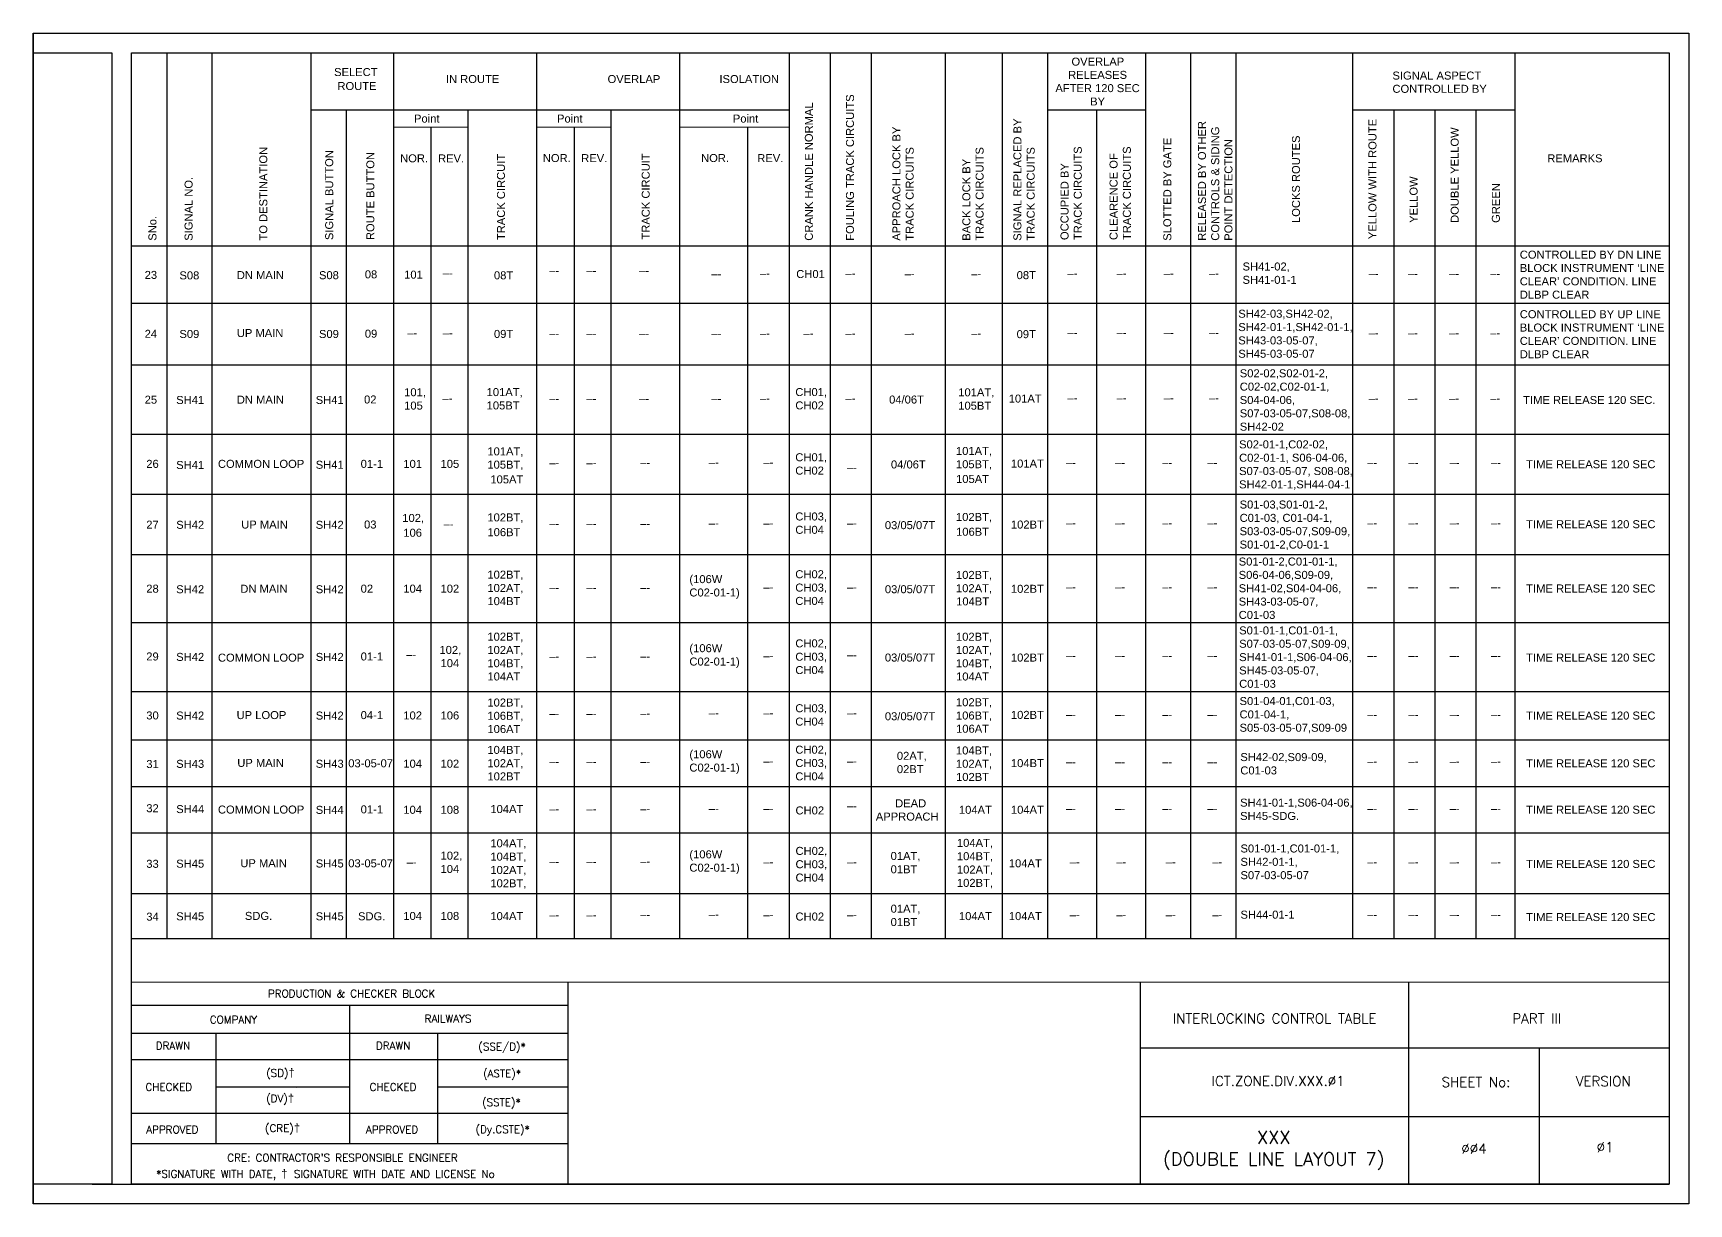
# Model space of a CAD drawing. Header units: inches. Extents: x -19 to 1646, y 43 to 690.
# Drawn here: x 1219.6 to 1639.6, y 42.8 to 339.8 of the extents above; entities that cross this region are included whole.
import ezdxf
from ezdxf.enums import TextEntityAlignment as Align

# ---------------------------------------------------------------- set-up
doc = ezdxf.new("R2010")
doc.units = ezdxf.units.IN
doc.header["$MEASUREMENT"] = 0
for name, color, linetype in [('PDF2_Text', 7, 'Continuous'), ('PDF3_Text', 7, 'Continuous'), ('PDF5_Text', 7, 'Continuous'), ('PDF_Geometry', 7, 'Continuous'), ('PDF_Text', 7, 'Continuous')]:
    doc.layers.add(name, color=color, linetype=linetype)
doc.styles.add('PDF Arial', font='arial.ttf')
doc.styles.add('ROMANS', font='romans.shx', dxfattribs={"height": 2})

# ---------------------------------------------------------------- blocks, each defined once
blk = doc.blocks.new('A$C1B685902')
at = {"color": 7}
blk.add_line((0, 297), (0, 0), dxfattribs=at)
for points in [[(0, 297), (420, 297), (420, 0), (0, 0)], [(25, 292), (415, 292), (415, 5), (25, 5)]]:
    blk.add_lwpolyline(points, close=True, dxfattribs=at)
blk.add_lwpolyline([(0, 292), (20, 292), (20, 5), (0, 5)], dxfattribs=at)

msp = doc.modelspace()

# ---------------------------------------------------------------- linework, layer by layer
for p, q in [((1253.49, 334.84), (1253.49, 110.08)), ((1264.94, 334.84), (1264.94, 110.08)), ((1290.03, 334.84), (1290.03, 110.08)), ((1311.04, 334.84), (1311.04, 110.08)), ((1347.31, 334.84), (1347.31, 110.08)), ((1383.59, 334.84), (1383.59, 110.08)), ((1411.34, 334.84), (1411.34, 110.08)), ((1421.77, 334.84), (1421.77, 110.08)), ((1432.2, 334.84), (1432.2, 110.08)), ((1450.96, 334.84), (1450.96, 110.08)), ((1465.42, 334.84), (1465.42, 110.08)), ((1476.86, 334.84), (1476.86, 110.08)), ((1501.76, 334.84), (1501.76, 110.08)), ((1513.2, 334.84), (1513.2, 110.08)), ((1524.64, 334.84), (1524.64, 110.08)), ((1554.29, 334.84), (1554.29, 110.08)), ((1595.47, 334.84), (1595.47, 110.08)), ((1411.34, 320.3), (1290.24, 320.33)), ((1298.98, 320.4), (1298.98, 110.08)), ((1329.89, 320.33), (1329.89, 110.08)), ((1366.16, 320.4), (1366.16, 110.08)), ((1501.76, 320.28), (1476.86, 320.29)), ((1489.31, 320.4), (1489.31, 110.08)), ((1595.47, 320.26), (1554.29, 320.27)), ((1564.73, 320.26), (1564.73, 110.08)), ((1575.16, 320.26), (1575.16, 110.08)), ((1585.59, 320.26), (1585.59, 110.08)), ((1320.46, 316.05), (1320.46, 110.08)), ((1356.81, 315.98), (1356.81, 110.08)), ((1400.76, 315.98), (1400.76, 110.08)), ((1634.59, 285.76), (1244.59, 285.76)), ((1634.59, 271.21), (1244.59, 271.21)), ((1634.59, 255.62), (1244.59, 255.62)), ((1634.59, 238.03), (1244.59, 238.03)), ((1634.6, 222.8), (1244.6, 222.8)), ((1634.59, 207.46), (1244.59, 207.46)), ((1634.59, 190.23), (1244.59, 190.23)), ((1634.59, 172.74), (1244.59, 172.74)), ((1634.59, 160.49), (1244.59, 160.49)), ((1634.59, 148.61), (1244.59, 148.61)), ((1634.59, 136.86), (1244.59, 136.86)), ((1634.59, 121.48), (1244.59, 121.48)), ((1634.59, 110.08), (1244.59, 110.08)), ((1244.61, 99.11), (1634.59, 99.19)), ((1355.2, 99.19), (1355.2, 47.85)), ((1277.85, 93.14), (1244.6, 93.14)), ((1355.2, 93.13), (1277.85, 93.14)), ((1299.81, 93.14), (1299.81, 58.04)), ((1277.85, 86.1), (1244.6, 86.1)), ((1266.04, 58.04), (1266.04, 86.1)), ((1355.2, 86.09), (1277.85, 86.1)), ((1322.25, 58.04), (1322.25, 86.09)), ((1601.63, 82.47), (1601.63, 47.85)), ((1277.85, 79.43), (1244.6, 79.43)), ((1355.2, 79.42), (1277.85, 79.43)), ((1299.81, 72.45), (1266.04, 72.45)), ((1286.5, 72.3), (1286.5, 72.3)), ((1355.2, 72.45), (1322.25, 72.45)), ((1277.85, 65.78), (1244.6, 65.79)), ((1355.2, 65.78), (1277.85, 65.78)), ((1277.85, 58.04), (1244.6, 58.04)), ((1355.2, 58.04), (1277.84, 58.04))]:
    msp.add_line(p, q)
at = {"lineweight": -2}
for p, q in [((1500.45, 47.85), (1500.45, 99.19)), ((1500.45, 82.47), (1634.41, 82.47)), ((1500.45, 65.02), (1634.59, 65.02))]:
    msp.add_line(p, q, dxfattribs=at)
at = {"linetype": 'Continuous', "lineweight": -2}
for p, q in [((1568.53, 47.85), (1568.53, 99.19)), ((1234.59, 47.85), (1516.59, 47.85)), ((1234.59, 47.85), (1634.59, 47.85))]:
    msp.add_line(p, q, dxfattribs=at)
at = {"layer": 'PDF_Geometry', "lineweight": 15}
for points in [[(1264.94, 110.08), (1264.94, 334.91)], [(1290.03, 110.08), (1290.03, 334.91)], [(1501.76, 320.4), (1501.76, 334.84)], [(1513.2, 320.4), (1513.2, 334.84)], [(1524.64, 320.4), (1524.64, 334.84)], [(1290.24, 320.33), (1311.11, 320.33)], [(1311.11, 320.33), (1411.41, 320.33)], [(1476.93, 320.33), (1501.83, 320.33)], [(1501.76, 316.05), (1501.76, 320.4)], [(1513.2, 316.05), (1513.2, 320.4)], [(1524.64, 316.05), (1524.64, 320.4)], [(1311.11, 315.98), (1329.96, 315.98)], [(1320.46, 285.83), (1320.46, 316.05)], [(1347.38, 315.98), (1366.24, 315.98)], [(1383.59, 315.98), (1411.41, 315.98)], [(1501.76, 285.83), (1501.76, 316.05)], [(1513.2, 285.83), (1513.2, 316.05)], [(1524.64, 285.83), (1524.64, 316.05)], [(1411.34, 110.08), (1411.34, 285.76)], [(1421.77, 110.08), (1421.77, 285.76)]]:
    msp.add_lwpolyline(points, dxfattribs=at)

# ---------------------------------------------------------------- block references
msp.add_blockref('A$C1B685902', (1219.59, 42.85))

# ---------------------------------------------------------------- texts
at = {"style": 'ROMANS'}
for s, p in [('PRODUCTION & CHECKER BLOCK', (1300.38, 96.2)), ('COMPANY', (1270.42, 89.58)), ('RAILWAYS', (1324.84, 89.84)), ('(SSE/D)*', (1338.54, 82.75)), ('DRAWN', (1255.07, 82.96)), ('DRAWN', (1310.92, 82.96)), ('(ASTE)*', (1338.54, 75.93)), ('CHECKED', (1254.01, 72.5)), ('CHECKED', (1310.88, 72.5)), ('(SSTE)*', (1338.37, 68.6)), ('(Dy.CSTE)*', (1338.7, 61.78)), ('APPROVED', (1254.91, 61.7)), ('APPROVED', (1310.65, 61.7)), ("CRE: CONTRACTOR'S RESPONSIBLE ENGINEER", (1298.07, 54.55))]:
    msp.add_text(s, height=1.92, dxfattribs=at).set_placement(p, align=Align.MIDDLE_CENTER)
at = {"lineweight": -2, "style": 'ROMANS'}
for s, p in [('INTERLOCKING CONTROL TABLE', (1534.52, 89.87)), ('PART III', (1601.02, 89.87)), ('ICT.ZONE.DIV.XXX.Ø1', (1535.41, 74.03)), ('SHEET No:', (1585.59, 73.73)), ('VERSION', (1617.89, 73.96)), ('ØØ4 ', (1585.93, 56.87)), ('Ø1', (1618.35, 57.24))]:
    msp.add_text(s, height=2.5, dxfattribs=at).set_placement(p, align=Align.MIDDLE_CENTER)
at = {"char_height": 1.92, "attachment_point": 1, "style": 'ROMANS'}
for s, width, insert in [('(SD){\\fArial|b0|i0|c0|p34;\\H1.08333x;†}', 8.1172, (1278.7, 77.17)), ('(DV){\\fArial|b0|i0|c0|p34;\\H1.08333x;†}', 8.1172, (1278.7, 70.7)), ('(CRE){\\fArial|b0|i0|c0|p34;\\H1.08333x;†}', 8.1172, (1278.41, 63.17)), ('\\pi-5.76,l9.6,t9.6;*SIGNATURE WITH DATE, {\\fArial|b0|i0|c0|p34;\\H1.08333x;†  }SIGNATURE WITH DATE AND LICENSE No', 104.6362, (1246.99, 51.56))]:
    msp.add_mtext_dynamic_manual_height_columns(s, width=width, gutter_width=12.5, heights=[0], dxfattribs=dict(at, insert=insert))
at = {"insert": (1534.28, 61.36), "char_height": 3.3, "width": 67.7741, "attachment_point": 2, "style": 'ROMANS'}
msp.add_mtext('XXX\\P(DOUBLE LINE LAYOUT 7)', dxfattribs=at)
at = {"layer": 'PDF2_Text', "attachment_point": 7, "style": 'PDF Arial'}
for s, insert, char_height in [('CONTROLLED BY DN LINE\\PBLOCK INSTRUMENT ‘LINE \\PCLEAR’ CONDITION. LINE \\PDLBP CLEAR', (1596.7, 272.45), 2.0298), ('S08', (1256.71, 277.34), 2.03), ('S08', (1292.1, 277.39), 2.03), ('08', (1303.73, 277.61), 2.03), ('101', (1313.71, 277.53), 2.03), ('–-', (1323.5, 277.96), 2.03), ('08T', (1336.49, 277.36), 2.03), ('–-', (1350.5, 278.56), 2.03), ('–-', (1359.94, 278.56), 2.03), ('–-', (1373.3, 278.56), 2.03), ('–-', (1391.65, 277.77), 2.03), ('–-', (1403.96, 277.89), 2.03), ('–-', (1425.65, 277.89), 2.03), ('–-', (1440.68, 277.78), 2.03), ('–-', (1457.54, 277.78), 2.03), ('08T', (1469.07, 277.4), 2.03), ('–-', (1481.97, 277.92), 2.03), ('–-', (1494.43, 277.92), 2.03), ('–-', (1506.39, 277.92), 2.03), ('–-', (1517.84, 277.92), 2.03), ('–-', (1558.38, 277.83), 2.03), ('–-', (1568.34, 277.83), 2.03), ('–-', (1578.77, 277.83), 2.03), ('–-', (1589.2, 277.83), 2.03), ('CONTROLLED BY UP LINE\\PBLOCK INSTRUMENT ‘LINE \\PCLEAR’ CONDITION. LINE \\PDLBP CLEAR', (1596.7, 257.34), 2.0298), ('09', (1303.73, 262.55), 2.03), ('S09', (1256.71, 262.48), 2.03), ('S09', (1292.1, 262.48), 2.03), ('–-', (1314.53, 262.78), 2.03), ('–-', (1323.5, 262.78), 2.03), ('09T', (1336.49, 262.49), 2.03), ('–-', (1350.5, 262.57), 2.03), ('–-', (1359.94, 262.57), 2.03), ('–-', (1373.3, 262.57), 2.03), ('–-', (1391.65, 262.57), 2.03), ('–-', (1403.96, 262.69), 2.03), ('–-', (1415, 262.69), 2.03), ('–-', (1425.65, 262.69), 2.03), ('–-', (1440.68, 262.69), 2.03), ('–-', (1457.54, 262.69), 2.03), ('09T', (1469.07, 262.43), 2.03), ('–-', (1481.97, 262.83), 2.03), ('–-', (1494.43, 262.83), 2.03), ('–-', (1506.39, 262.83), 2.03), ('–-', (1517.84, 262.83), 2.03), ('–-', (1558.38, 262.75), 2.03), ('–-', (1568.34, 262.75), 2.03), ('–-', (1578.77, 262.75), 2.03), ('–-', (1589.2, 262.75), 2.03), ('SH41', (1255.89, 245.74), 2.03), ('SH41', (1291.28, 245.74), 2.03), ('02', (1303.54, 245.86), 2.03), ('101,\\P105', (1313.71, 244.31), 2.03), ('101AT,\\P105BT', (1334.63, 244.35), 2.03), ('CH01,\\PCH02', (1412.93, 244.36), 2.03), ('04/06T', (1436.72, 245.84), 2.03), ('101AT,\\P105BT', (1454.26, 244.29), 2.03), ('101AT', (1467.06, 246.09), 2.03), ('TIME RELEASE 120 SEC.', (1597.56, 245.74), 2.0298), ('–-', (1323.43, 246.19), 2.03), ('–-', (1350.5, 246.11), 2.03), ('–-', (1359.94, 246.11), 2.03), ('–-', (1373.3, 246.11), 2.03), ('–-', (1391.65, 246.11), 2.03), ('–-', (1403.96, 246.22), 2.03), ('–-', (1425.65, 246.22), 2.03), ('–-', (1481.97, 246.27), 2.03), ('–-', (1494.43, 246.27), 2.03), ('–-', (1506.39, 246.27), 2.03), ('–-', (1517.84, 246.27), 2.03), ('–-', (1558.38, 246.21), 2.03), ('–-', (1568.34, 246.21), 2.03), ('–-', (1578.77, 246.21), 2.03), ('–-', (1589.2, 246.21), 2.03), ('SH41', (1255.89, 229.25), 2.03), ('SH41', (1291.28, 229.3), 2.03), ('CH01,\\PCH02', (1412.93, 227.82), 2.03), ('SH42', (1255.89, 214.07), 2.03), ('SH42', (1291.28, 214.07), 2.03), ('CH03,\\PCH04', (1412.93, 212.8), 2.03), ('CH02,\\PCH03,\\PCH04', (1412.93, 194.76), 2.03), ('SH42', (1255.89, 197.72), 2.03), ('SH42', (1291.28, 197.72), 2.03), ('CH02,\\PCH03,\\PCH04', (1412.93, 177.22), 2.03), ('SH42', (1255.89, 180.56), 2.03), ('SH42', (1291.28, 180.56), 2.03), ('CH03,\\PCH04', (1412.93, 164.15), 2.03), ('SH42', (1255.89, 165.68), 2.03), ('SH42', (1291.28, 165.68), 2.03), ('SH43', (1255.89, 153.43), 2.03), ('SH43', (1291.28, 153.45), 2.03), ('CH02,\\PCH03,\\PCH04', (1412.93, 150.25), 2.03), ('SH44', (1291.28, 141.76), 2.03), ('DEAD', (1438.25, 143.44), 2.03), ('APPROACH', (1433.35, 140.05), 2.03), ('SH45', (1291.28, 128.15), 2.03), ('SH45', (1291.28, 114.75), 2.03)]:
    msp.add_mtext(s, dxfattribs=dict(at, insert=insert, char_height=char_height))
at = {"layer": 'PDF2_Text', "char_height": 2.03, "width": 0.1142, "attachment_point": 7, "style": 'PDF Arial'}
for s, insert in [('SH44', (1255.89, 141.95)), ('SH45', (1255.89, 128.11)), ('SH45', (1255.89, 114.74))]:
    msp.add_mtext(s, dxfattribs=dict(at, insert=insert))
at = {"layer": 'PDF3_Text', "attachment_point": 7, "style": 'PDF Arial'}
for s, insert, char_height in [('SH41-02,\\PSH41-01-1', (1526.38, 276.21), 2.03), ('SH42-03,SH42-02,\\PSH42-01-1,SH42-01-1,\\PSH43-03-05-07,\\PSH45-03-05-07', (1525.29, 257.46), 2.0298), ('S02-02,S02-01-2,\\PC02-02,C02-01-1,\\PS04-04-06,\\PS07-03-05-07,S08-08,\\PSH42-02', (1525.67, 238.97), 2.0298)]:
    msp.add_mtext(s, dxfattribs=dict(at, insert=insert, char_height=char_height))
at = {"layer": 'PDF5_Text', "attachment_point": 7, "style": 'PDF Arial'}
for s, insert, char_height in [('CH01', (1413.17, 277.68), 2.03), ('S02-01-1,C02-02,\\PC02-01-1, S06-04-06,\\PS07-03-05-07, S08-08, \\PSH42-01-1,SH44-04-1', (1525.5, 223.97), 2.0302), ('26', (1248.3, 229.53), 2.03), ('101', (1313.5, 229.53), 2.03), ('105', (1322.94, 229.53), 2.03), ('101AT,', (1334.82, 232.34), 2.03), ('105BT,', (1334.82, 228.98), 2.03), ('04/06T', (1437.19, 229.38), 2.03), ('101AT,', (1453.68, 232.46), 2.03), ('105BT,', (1453.68, 229.09), 2.03), ('101AT', (1467.62, 229.6), 2.03), ('TIME RELEASE 120 SEC', (1598.33, 229.44), 2.0302), ('105AT', (1335.58, 225.59), 2.03), ('–-', (1350.53, 229.84), 2.03), ('–-', (1359.96, 229.84), 2.03), ('–-', (1373.6, 229.89), 2.03), ('–-', (1390.99, 229.98), 2.03), ('–-', (1404.84, 229.98), 2.03), ('–-', (1426.05, 228.58), 2.03), ('105AT', (1453.71, 225.7), 2.03), ('–-', (1481.59, 229.87), 2.03), ('–-', (1494.05, 229.87), 2.03), ('–-', (1506.01, 229.87), 2.03), ('–-', (1517.47, 229.87), 2.03), ('–-', (1558.01, 229.87), 2.03), ('–-', (1568.46, 229.87), 2.03), ('–-', (1578.91, 229.87), 2.03), ('–-', (1589.36, 229.87), 2.03), ('27', (1248.3, 214.14), 2.03), ('UP MAIN', (1272.38, 214.14), 2.03), ('03', (1303.54, 214.14), 2.03), ('102,', (1313.23, 215.46), 2.03), ('–-', (1323.69, 214.29), 2.03), ('102BT,', (1334.82, 215.6), 2.03), ('106BT', (1334.84, 212.2), 2.03), ('–-', (1350.53, 214.38), 2.03), ('–-', (1359.96, 214.38), 2.03), ('–-', (1373.6, 214.43), 2.03), ('–-', (1390.99, 214.53), 2.03), ('–-', (1404.84, 214.53), 2.03), ('–-', (1426.05, 214.53), 2.03), ('03/05/07T', (1435.65, 213.98), 2.03), ('102BT,', (1453.68, 215.71), 2.03), ('106BT', (1453.71, 212.31), 2.03), ('102BT', (1467.62, 214.13), 2.03), ('–-', (1481.59, 214.55), 2.03), ('–-', (1494.05, 214.55), 2.03), ('–-', (1506.01, 214.55), 2.03), ('–-', (1517.47, 214.55), 2.03), ('–-', (1558.01, 214.56), 2.03), ('–-', (1568.46, 214.56), 2.03), ('–-', (1578.91, 214.56), 2.03), ('–-', (1589.36, 214.58), 2.03), ('TIME RELEASE 120 SEC', (1598.33, 214.22), 2.0302), ('106', (1313.5, 212.06), 2.03), ('S01-01-2,C01-01-1, \\PS06-04-06,S09-09,\\PSH41-02,S04-04-06,\\PSH43-03-05-07,\\PC01-03', (1525.4, 191.21), 2.0302), ('102BT,', (1334.82, 201.07), 2.03), ('(106W\\PC02-01-1)', (1386.06, 196.32), 2.03), ('102BT,', (1453.68, 201.01), 2.03), ('28', (1248.3, 197.87), 2.03), ('DN MAIN', (1272.15, 197.87), 2.03), ('02', (1302.68, 197.87), 2.03), ('104', (1313.5, 197.87), 2.03), ('102', (1322.94, 197.87), 2.03), ('102AT,', (1334.82, 197.7), 2.03), ('–-', (1350.53, 198.16), 2.03), ('–-', (1359.96, 198.16), 2.03), ('–-', (1373.6, 198.2), 2.03), ('–-', (1404.84, 198.3), 2.03), ('–-', (1426.05, 198.3), 2.03), ('03/05/07T', (1435.65, 197.73), 2.03), ('102AT,', (1453.68, 197.64), 2.03), ('102BT', (1467.62, 197.83), 2.03), ('–-', (1481.59, 198.36), 2.03), ('–-', (1494.05, 198.36), 2.03), ('–-', (1506.01, 198.36), 2.03), ('–-', (1517.47, 198.36), 2.03), ('–-', (1558.01, 198.37), 2.03), ('–-', (1568.46, 198.37), 2.03), ('–-', (1578.91, 198.37), 2.03), ('–-', (1589.36, 198.37), 2.03), ('TIME RELEASE 120 SEC', (1598.33, 197.91), 2.0302), ('104BT', (1334.84, 194.7), 2.03), ('104BT', (1453.73, 194.64), 2.03), ('S01-01-1,C01-01-1, \\PS07-03-05-07,S09-09,\\PSH41-01-1,S06-04-06,\\PSH45-03-05-07,\\PC01-03', (1525.52, 173.74), 2.0302), ('102BT,', (1334.82, 185.34), 2.03), ('(106W\\PC02-01-1)', (1386.06, 178.8), 2.03), ('102BT,', (1453.68, 185.33), 2.03), ('29', (1248.3, 180.67), 2.03), ('01-1', (1302.68, 180.67), 2.03), ('–-', (1314.25, 181.22), 2.03), ('102,', (1322.67, 181.98), 2.03), ('104', (1322.94, 178.97), 2.03), ('102AT,', (1334.82, 181.97), 2.03), ('104BT,', (1334.82, 178.61), 2.03), ('–-', (1350.53, 180.73), 2.03), ('–-', (1359.96, 180.73), 2.03), ('–-', (1373.6, 180.78), 2.03), ('–-', (1404.84, 180.87), 2.03), ('–-', (1426.05, 181.12), 2.03), ('03/05/07T', (1435.65, 180.4), 2.03), ('102AT,', (1453.68, 181.96), 2.03), ('104BT,', (1453.68, 178.59), 2.03), ('102BT', (1467.62, 180.39), 2.03), ('–-', (1481.59, 180.91), 2.03), ('–-', (1494.05, 180.91), 2.03), ('–-', (1506.01, 180.91), 2.03), ('–-', (1517.47, 180.91), 2.03), ('–-', (1558.01, 180.95), 2.03), ('–-', (1568.46, 180.95), 2.03), ('–-', (1578.91, 180.95), 2.03), ('–-', (1589.36, 180.95), 2.03), ('TIME RELEASE 120 SEC', (1598.33, 180.39), 2.0302), ('104AT', (1334.84, 175.6), 2.03), ('104AT', (1453.71, 175.59), 2.03), ('102BT,', (1334.82, 168.64), 2.03), ('102BT,', (1453.68, 168.71), 2.03), ('S01-04-01,C01-03,\\PC01-04-1,\\PS05-03-05-07,S09-09', (1525.62, 162.24), 2.0302), ('30', (1248.3, 165.71), 2.03), ('UP LOOP', (1271.21, 165.8), 2.03), ('04-1', (1302.68, 165.8), 2.03), ('102', (1313.5, 165.71), 2.03), ('106', (1322.94, 165.71), 2.03), ('106BT,', (1334.82, 165.27), 2.03), ('106AT', (1334.84, 162.26), 2.03), ('–-', (1350.53, 166.25), 2.03), ('–-', (1359.96, 166.25), 2.03), ('–-', (1373.6, 166.3), 2.03), ('–-', (1390.99, 166.39), 2.03), ('–-', (1404.84, 166.39), 2.03), ('–-', (1426.05, 166.39), 2.03), ('03/05/07T', (1435.65, 165.5), 2.03), ('106BT,', (1453.68, 165.34), 2.03), ('106AT', (1453.71, 162.34), 2.03), ('102BT', (1467.62, 165.85), 2.03), ('–-', (1481.59, 166), 2.03), ('–-', (1494.05, 166), 2.03), ('–-', (1506.01, 166), 2.03), ('–-', (1517.47, 166), 2.03), ('–-', (1558.01, 165.97), 2.03), ('–-', (1568.46, 165.97), 2.03), ('–-', (1578.91, 165.97), 2.03), ('–-', (1589.36, 165.97), 2.03), ('TIME RELEASE 120 SEC', (1598.33, 165.68), 2.0302), ('31', (1248.3, 153.38), 2.03), ('03-05-07', (1299.53, 153.57), 2.03), ('104', (1313.5, 153.47), 2.03), ('102', (1322.94, 153.47), 2.03), ('104BT,', (1334.82, 156.62), 2.03), ('102AT,', (1334.82, 153.25), 2.03), ('(106W\\PC02-01-1)', (1386.06, 151.9), 2.03), ('02AT,\\P02BT', (1438.69, 152.08), 2.03), ('104BT,', (1453.68, 156.48), 2.03), ('102AT,', (1453.68, 153.11), 2.03), ('104BT', (1467.62, 153.61), 2.03), ('SH42-02,S09-09,\\PC01-03', (1525.81, 151.76), 2.0302), ('TIME RELEASE 120 SEC', (1598.33, 153.57), 2.0302), ('102BT', (1334.84, 150.25), 2.03), ('–-', (1350.53, 154.02), 2.03), ('–-', (1359.96, 154.02), 2.03), ('–-', (1373.6, 154.07), 2.03), ('–-', (1404.84, 154.16), 2.03), ('–-', (1426.05, 154.16), 2.03), ('102BT', (1453.71, 150.11), 2.03), ('–-', (1481.59, 153.97), 2.03), ('–-', (1494.05, 153.97), 2.03), ('–-', (1506.01, 153.97), 2.03), ('–-', (1517.47, 153.97), 2.03), ('–-', (1558.01, 154.13), 2.03), ('–-', (1568.46, 154.13), 2.03), ('–-', (1578.91, 154.13), 2.03), ('–-', (1589.36, 154.13), 2.03), ('32', (1248.3, 142.17), 2.03), ('01-1', (1302.68, 141.88), 2.03), ('104', (1313.5, 141.78), 2.03), ('108', (1322.94, 141.78), 2.03), ('104AT', (1335.58, 141.96), 2.03), ('–-', (1350.53, 142.01), 2.03), ('–-', (1359.96, 142.01), 2.03), ('–-', (1373.6, 142.06), 2.03), ('–-', (1390.99, 142.15), 2.03), ('–-', (1404.84, 142.15), 2.03), ('CH02', (1412.98, 141.61), 2.03), ('–-', (1426.05, 142.81), 2.03), ('104AT', (1454.43, 141.77), 2.03), ('104AT', (1467.62, 141.79), 2.03), ('–-', (1481.59, 142.15), 2.03), ('–-', (1494.05, 142.15), 2.03), ('–-', (1506.01, 142.15), 2.03), ('–-', (1517.47, 142.15), 2.03), ('SH41-01-1,S06-04-06,\\PSH45-SDG.', (1525.76, 140.21), 2.0302), ('–-', (1558.01, 142.14), 2.03), ('–-', (1568.46, 142.14), 2.03), ('–-', (1578.91, 142.14), 2.03), ('–-', (1589.36, 142.14), 2.03), ('TIME RELEASE 120 SEC', (1598.33, 141.8), 2.0302), ('104AT,\\P104BT,\\P102AT,\\P102BT,', (1335.58, 122.78), 2.03), ('104AT,\\P104BT,\\P102AT,\\P102BT,', (1453.92, 122.89), 2.03), ('UP MAIN', (1272.15, 128.23), 2.03), ('03-05-07', (1299.53, 128.2), 2.03), ('102,\\P104', (1322.94, 126.76), 2.03), ('(106W\\PC02-01-1)', (1386.06, 126.51), 2.03), ('CH02,\\PCH03,\\PCH04', (1412.98, 124.58), 2.03), ('01AT,\\P01BT', (1437.11, 126.68), 2.03), ('104AT', (1467.09, 128.2), 2.03), ('S01-01-1,C01-01-1,\\PSH42-01-1,\\PS07-03-05-07', (1525.85, 125.19), 2.0302), ('33', (1248.3, 128.07), 2.03), ('–-', (1314.35, 128.53), 2.03), ('–-', (1350.53, 128.68), 2.03), ('–-', (1359.96, 128.68), 2.03), ('–-', (1373.6, 128.73), 2.03), ('–-', (1404.84, 128.57), 2.03), ('–-', (1426.05, 128.57), 2.03), ('–-', (1482.54, 128.57), 2.03), ('–-', (1494.36, 128.57), 2.03), ('–-', (1506.9, 128.57), 2.03), ('–-', (1518.72, 128.57), 2.03), ('–-', (1558.01, 128.55), 2.03), ('–-', (1568.46, 128.55), 2.03), ('–-', (1578.91, 128.55), 2.03), ('–-', (1589.36, 128.55), 2.03), ('TIME RELEASE 120 SEC', (1598.33, 128.04), 2.0302), ('01AT,\\P01BT', (1437.11, 113.3), 2.03), ('34', (1248.3, 114.67), 2.03), ('104', (1313.5, 114.85), 2.03), ('108', (1322.94, 114.85), 2.03), ('104AT', (1335.58, 114.8), 2.03), ('–-', (1350.53, 115.15), 2.03), ('–-', (1359.96, 115.15), 2.03), ('–-', (1373.6, 115.19), 2.03), ('–-', (1390.99, 115.29), 2.03), ('–-', (1404.84, 115.17), 2.03), ('CH02', (1412.98, 114.7), 2.03), ('–-', (1426.05, 115.17), 2.03), ('104AT', (1454.43, 114.81), 2.03), ('104AT', (1467.09, 114.81), 2.03), ('–-', (1482.54, 115.17), 2.03), ('–-', (1494.36, 115.17), 2.03), ('–-', (1506.9, 115.17), 2.03), ('–-', (1518.72, 115.17), 2.03), ('SH44-01-1', (1525.85, 115.17), 2.03), ('–-', (1558.01, 115.23), 2.03), ('–-', (1568.46, 115.23), 2.03), ('–-', (1578.91, 115.23), 2.03), ('–-', (1589.36, 115.23), 2.03), ('TIME RELEASE 120 SEC', (1598.33, 114.56), 2.0302)]:
    msp.add_mtext(s, dxfattribs=dict(at, insert=insert, char_height=char_height))
for s, insert, char_height, width in [('COMMON LOOP', (1266.47, 229.53), 2.0302, 22.3284), ('01-1', (1302.68, 229.53), 2.03, 6.4095), ('S01-03,S01-01-2,\\PC01-03, C01-04-1, \\PS03-03-05-07,S09-09,\\PS01-01-2,C0-01-1', (1525.63, 208.71), 2.0302, 27.0253), ('COMMON LOOP', (1266.47, 180.37), 2.0302, 22.3284), ('\\pi4.91248;UP MAIN', (1266.47, 153.68), 2.0302, 21.1876), ('COMMON LOOP', (1266.47, 141.83), 2.0302, 22.3284), ('\\pi1.16039;SDG.', (1272.15, 114.86), 2.0302, 8.8808), ('\\pi1.16039;SDG.', (1300.85, 114.76), 2.0302, 8.8808)]:
    msp.add_mtext(s, dxfattribs=dict(at, insert=insert, char_height=char_height, width=width))
at = {"layer": 'PDF_Text', "attachment_point": 7, "style": 'PDF Arial'}
for s, insert, char_height in [('OVERLAP', (1482.98, 331.57), 2.027), ('SELECT', (1295.94, 328.92), 2.027), ('IN ROUTE', (1324.31, 327.15), 2.027), ('OVERLAP', (1365.31, 327.15), 2.027), ('ISOLATION', (1393.69, 327.15), 2.027), ('RELEASES', (1482.13, 328.21), 2.027), ('SIGNAL ASPECT', (1564.4, 328.03), 2.0273), ('ROUTE', (1296.79, 325.38), 2.027), ('AFTER 120 SEC', (1478.9, 324.84), 2.0273), ('BY', (1487.72, 321.48), 2.027), ('CONTROLLED BY', (1564.4, 324.67), 2.0273), ('Point', (1316.21, 317.12), 2.027), ('Point', (1352.49, 317.12), 2.027), ('Point', (1397.09, 317.12), 2.027), ('NOR.', (1312.69, 307.04), 2.027), ('REV.', (1322.31, 307.04), 2.027), ('NOR.', (1348.89, 307.11), 2.027), ('REV.', (1358.62, 307.11), 2.027), ('NOR.', (1389.03, 307.11), 2.027), ('REV.', (1403.28, 307.11), 2.027), ('REMARKS', (1603.68, 307.04), 2.027), ('23', (1247.89, 277.46), 2.027), ('DN MAIN', (1271.27, 277.44), 2.027), ('24', (1247.89, 262.55), 2.027), ('UP MAIN', (1271.27, 262.72), 2.027), ('25', (1247.89, 245.81), 2.027), ('DN MAIN', (1271.27, 245.84), 2.027)]:
    msp.add_mtext(s, dxfattribs=dict(at, insert=insert, char_height=char_height))
at = {"layer": 'PDF_Text', "attachment_point": 7, "rotation": 90, "style": 'PDF Arial'}
for s, insert, char_height in [('FOULING TRACK CIRCUITS', (1427.84, 287.17), 2.0273), ('CRANK HANDLE NORMAL', (1417.41, 287.17), 2.0273), ('APPROACH LOCK BY', (1439.62, 287.17), 2.0273), ('SIGNAL REPLACED BY', (1470.31, 287.17), 2.0273), ('RELEASED BY OTHER', (1517.12, 287.17), 2.0273), ('CONTROLS & SIDING', (1520.48, 287.17), 2.0273), ('YELLOW WITH ROUTE', (1560.37, 287.58), 2.0273), ('DOUBLE YELLOW', (1581.23, 291.7), 2.0273), ('TRACK CIRCUITS', (1485.62, 287.34), 2.0273), ('TRACK CIRCUITS', (1498.07, 287.34), 2.0273), ('SLOTTED BY GATE', (1508.33, 287.17), 2.0273), ('POINT DETECTION', (1523.84, 287.17), 2.0273), ('LOCKS ROUTES', (1540.97, 291.67), 2.0273), ('TO DESTINATION', (1279.02, 287.22), 2.0273), ('SIGNAL BUTTON', (1295.74, 287.34), 2.0273), ('ROUTE BUTTON', (1306.17, 287.34), 2.0273), ('TRACK CIRCUIT', (1339.31, 287.34), 2.0273), ('TRACK CIRCUIT', (1376.02, 287.48), 2.0273), ('TRACK CIRCUITS', (1442.98, 287.17), 2.0273), ('BACK LOCK BY', (1457.36, 287.17), 2.0273), ('TRACK CIRCUITS', (1460.72, 287.17), 2.0273), ('TRACK CIRCUITS', (1473.68, 287.17), 2.0273), ('OCCUPIED BY', (1482.26, 287.34), 2.0273), ('CLEARENCE OF', (1494.7, 287.34), 2.0273), ('SIGNAL NO.', (1260.07, 287.17), 2.027), ('YELLOW', (1570.8, 291.7), 2.027), ('GREEN', (1591.67, 291.7), 2.027), ('SNo.', (1250.9, 287.17), 2.027)]:
    msp.add_mtext(s, dxfattribs=dict(at, insert=insert, char_height=char_height))

doc.saveas('drawing.dxf')
